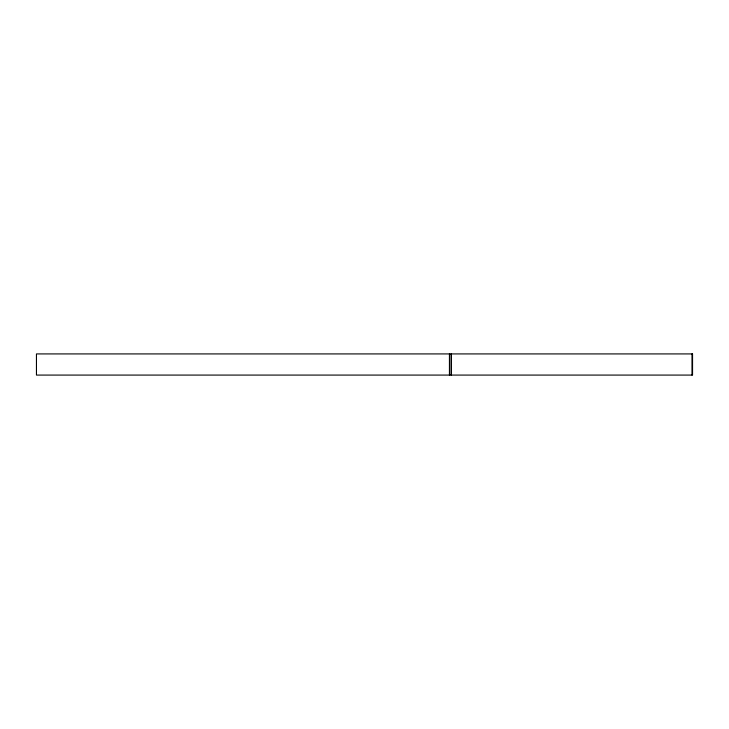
<?xml version="1.0" encoding="UTF-8"?>
<svg xmlns="http://www.w3.org/2000/svg" width="729" height="729" viewBox="0 0 729 729"><rect width="100%" height="100%" fill="white"/><g stroke="black" fill="none" stroke-linecap="round" stroke-linejoin="round"><path stroke-width="1.09" d="M691.994 353.92L691.994 375.08M451.415 353.92L451.415 375.08M451.123 353.92L451.123 375.08M449.438 353.92L449.438 375.08M692.55 353.92L36.45 353.92L36.45 375.08L692.55 375.08L692.55 353.92"/></g></svg>
